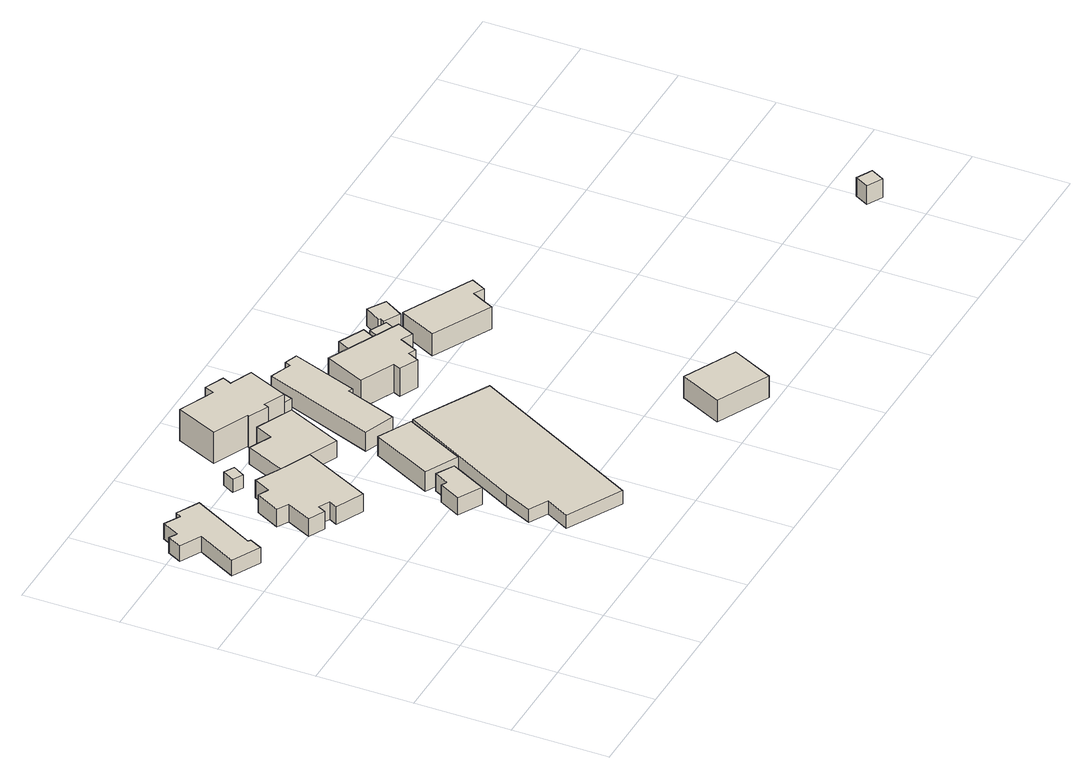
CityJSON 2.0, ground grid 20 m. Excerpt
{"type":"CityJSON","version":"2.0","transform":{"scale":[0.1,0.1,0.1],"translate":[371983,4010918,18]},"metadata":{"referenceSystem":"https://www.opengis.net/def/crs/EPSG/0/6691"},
"CityObjects":{
"building1":{"type":"Building","attributes":{"枝番":1,"利根川水系利根川洪水浸水想定区域（計画規模）.規模":"L1","利根川水系利根川洪水浸水想定区域（計画規模）.浸水ランク":"1","利根川水系利根川洪水浸水想定区域（計画規模）.浸水深":0.237,"利根川水系利根川洪水浸水想定区域（想定最大規模）.規模":"L2","利根川水系利根川洪水浸水想定区域（想定最大規模）.浸水ランク":"2","利根川水系利根川洪水浸水想定区域（想定最大規模）.浸水深":1.71,"usage":"411","measuredHeight":6.6,"BuildingDetails.prefecture":"10","BuildingDetails.city":"10207","BuildingDetails.surveyYear":2016},"geometry":[{"type":"Solid","lod":"1","boundaries":[[[[0,1,2,3,4,5,6,7,8,9,10,11]],[[10,12,13,11]],[[9,14,12,10]],[[8,15,14,9]],[[7,16,15,8]],[[6,17,16,7]],[[5,18,17,6]],[[4,19,18,5]],[[3,20,19,4]],[[2,21,20,3]],[[1,22,21,2]],[[0,23,22,1]],[[11,13,23,0]],[[12,14,15,16,17,18,19,20,21,22,23,13]]]]}]},
"building2":{"type":"Building","attributes":{"枝番":1,"利根川水系利根川洪水浸水想定区域（計画規模）.規模":"L1","利根川水系利根川洪水浸水想定区域（計画規模）.浸水ランク":"1","利根川水系利根川洪水浸水想定区域（計画規模）.浸水深":0.424,"利根川水系利根川洪水浸水想定区域（想定最大規模）.規模":"L2","利根川水系利根川洪水浸水想定区域（想定最大規模）.浸水ランク":"2","利根川水系利根川洪水浸水想定区域（想定最大規模）.浸水深":1.92,"usage":"411","measuredHeight":5,"BuildingDetails.prefecture":"10","BuildingDetails.city":"10207","BuildingDetails.surveyYear":2016},"geometry":[{"type":"Solid","lod":"1","boundaries":[[[[24,25,26,27,28,29,30,31,32,33,34,35,36]],[[35,37,38,36]],[[34,39,37,35]],[[33,40,39,34]],[[32,41,40,33]],[[31,42,41,32]],[[30,43,42,31]],[[29,44,43,30]],[[28,45,44,29]],[[27,46,45,28]],[[26,47,46,27]],[[25,48,47,26]],[[24,49,48,25]],[[36,38,49,24]],[[37,39,40,41,42,43,44,45,46,47,48,49,38]]]]}]},
"building3":{"type":"Building","attributes":{"枝番":1,"利根川水系利根川洪水浸水想定区域（計画規模）.規模":"L1","利根川水系利根川洪水浸水想定区域（計画規模）.浸水ランク":"1","利根川水系利根川洪水浸水想定区域（計画規模）.浸水深":0.124,"利根川水系利根川洪水浸水想定区域（想定最大規模）.規模":"L2","利根川水系利根川洪水浸水想定区域（想定最大規模）.浸水ランク":"2","利根川水系利根川洪水浸水想定区域（想定最大規模）.浸水深":1.61,"usage":"411","BuildingDetails.prefecture":"10","BuildingDetails.city":"10207","BuildingDetails.surveyYear":2016},"geometry":[{"type":"Solid","lod":"1","boundaries":[[[[50,51,52,53]],[[52,54,55,53]],[[51,56,54,52]],[[50,57,56,51]],[[53,55,57,50]],[[54,56,57,55]]]]}]},
"building4":{"type":"Building","attributes":{"枝番":1,"利根川水系利根川洪水浸水想定区域（計画規模）.規模":"L1","利根川水系利根川洪水浸水想定区域（計画規模）.浸水ランク":"1","利根川水系利根川洪水浸水想定区域（計画規模）.浸水深":0.196,"利根川水系利根川洪水浸水想定区域（想定最大規模）.規模":"L2","利根川水系利根川洪水浸水想定区域（想定最大規模）.浸水ランク":"2","利根川水系利根川洪水浸水想定区域（想定最大規模）.浸水深":1.72,"measuredHeight":4.3,"BuildingDetails.prefecture":"10","BuildingDetails.city":"10207"},"geometry":[{"type":"Solid","lod":"1","boundaries":[[[[58,59,60,61,62,63]],[[62,64,65,63]],[[61,66,64,62]],[[60,67,66,61]],[[59,68,67,60]],[[58,69,68,59]],[[63,65,69,58]],[[64,66,67,68,69,65]]]]}]},
"building5":{"type":"Building","attributes":{"枝番":1,"利根川水系利根川洪水浸水想定区域（計画規模）.規模":"L1","利根川水系利根川洪水浸水想定区域（計画規模）.浸水ランク":"1","利根川水系利根川洪水浸水想定区域（計画規模）.浸水深":0.142,"利根川水系利根川洪水浸水想定区域（想定最大規模）.規模":"L2","利根川水系利根川洪水浸水想定区域（想定最大規模）.浸水ランク":"2","利根川水系利根川洪水浸水想定区域（想定最大規模）.浸水深":1.72,"usage":"411","measuredHeight":5.2,"BuildingDetails.prefecture":"10","BuildingDetails.city":"10207","BuildingDetails.surveyYear":2016},"geometry":[{"type":"Solid","lod":"1","boundaries":[[[[70,71,72,73,74,75]],[[74,76,38,75]],[[73,77,76,74]],[[72,78,77,73]],[[71,79,78,72]],[[70,80,79,71]],[[75,38,80,70]],[[76,77,78,79,80,38]]]]}]},
"building6":{"type":"Building","attributes":{"枝番":1,"利根川水系利根川洪水浸水想定区域（計画規模）.規模":"L1","利根川水系利根川洪水浸水想定区域（計画規模）.浸水ランク":"1","利根川水系利根川洪水浸水想定区域（計画規模）.浸水深":0.296,"利根川水系利根川洪水浸水想定区域（想定最大規模）.規模":"L2","利根川水系利根川洪水浸水想定区域（想定最大規模）.浸水ランク":"2","利根川水系利根川洪水浸水想定区域（想定最大規模）.浸水深":1.82,"measuredHeight":4.7,"BuildingDetails.prefecture":"10","BuildingDetails.city":"10207"},"geometry":[{"type":"Solid","lod":"1","boundaries":[[[[81,82,83,84]],[[83,85,86,84]],[[82,87,85,83]],[[81,88,87,82]],[[84,86,88,81]],[[85,87,88,86]]]]}]},
"building7":{"type":"Building","attributes":{"枝番":1,"利根川水系利根川洪水浸水想定区域（計画規模）.規模":"L1","利根川水系利根川洪水浸水想定区域（計画規模）.浸水ランク":"1","利根川水系利根川洪水浸水想定区域（計画規模）.浸水深":0.324,"利根川水系利根川洪水浸水想定区域（想定最大規模）.規模":"L2","利根川水系利根川洪水浸水想定区域（想定最大規模）.浸水ランク":"2","利根川水系利根川洪水浸水想定区域（想定最大規模）.浸水深":1.82,"BuildingDetails.prefecture":"10","BuildingDetails.city":"10207"},"geometry":[{"type":"Solid","lod":"1","boundaries":[[[[89,90,91,92,93,94,95]],[[94,96,97,95]],[[93,98,96,94]],[[92,99,98,93]],[[91,100,99,92]],[[90,101,100,91]],[[89,102,101,90]],[[95,97,102,89]],[[96,98,99,100,101,102,97]]]]}]},
"building8":{"type":"Building","attributes":{"枝番":1,"利根川水系渡良瀬川洪水浸水想定区域（計画規模）.規模":"L1","利根川水系渡良瀬川洪水浸水想定区域（計画規模）.継続時間":57,"利根川水系渡良瀬川洪水浸水想定区域（想定最大規模）.規模":"L2","利根川水系渡良瀬川洪水浸水想定区域（想定最大規模）.継続時間":266.6,"利根川水系利根川洪水浸水想定区域（計画規模）.規模":"L1","利根川水系利根川洪水浸水想定区域（計画規模）.浸水ランク":"1","利根川水系利根川洪水浸水想定区域（計画規模）.浸水深":0.082,"利根川水系利根川洪水浸水想定区域（想定最大規模）.規模":"L2","利根川水系利根川洪水浸水想定区域（想定最大規模）.浸水ランク":"2","利根川水系利根川洪水浸水想定区域（想定最大規模）.浸水深":1.62,"measuredHeight":8.8,"BuildingDetails.prefecture":"10","BuildingDetails.city":"10207"},"geometry":[{"type":"Solid","lod":"1","boundaries":[[[[103,104,105,106,107,108,109,110,111,112,113,114]],[[113,115,116,114]],[[112,117,115,113]],[[111,118,117,112]],[[110,119,118,111]],[[109,120,119,110]],[[108,121,120,109]],[[107,122,121,108]],[[106,123,122,107]],[[105,124,123,106]],[[104,125,124,105]],[[103,126,125,104]],[[114,116,126,103]],[[115,117,118,119,120,121,122,123,124,125,126,116]]]]}]},
"building9":{"type":"Building","attributes":{"枝番":1,"利根川水系渡良瀬川洪水浸水想定区域（計画規模）.規模":"L1","利根川水系渡良瀬川洪水浸水想定区域（計画規模）.継続時間":57,"利根川水系渡良瀬川洪水浸水想定区域（想定最大規模）.規模":"L2","利根川水系渡良瀬川洪水浸水想定区域（想定最大規模）.継続時間":266.6,"利根川水系利根川洪水浸水想定区域（計画規模）.規模":"L1","利根川水系利根川洪水浸水想定区域（計画規模）.浸水ランク":"1","利根川水系利根川洪水浸水想定区域（計画規模）.浸水深":0.142,"利根川水系利根川洪水浸水想定区域（想定最大規模）.規模":"L2","利根川水系利根川洪水浸水想定区域（想定最大規模）.浸水ランク":"2","利根川水系利根川洪水浸水想定区域（想定最大規模）.浸水深":1.72,"usage":"411","measuredHeight":5,"BuildingDetails.prefecture":"10","BuildingDetails.city":"10207","BuildingDetails.surveyYear":2016},"geometry":[{"type":"Solid","lod":"1","boundaries":[[[[127,128,129,130,131,132,133,134]],[[133,135,136,134]],[[132,137,135,133]],[[131,138,137,132]],[[130,139,138,131]],[[129,140,139,130]],[[128,141,140,129]],[[127,142,141,128]],[[134,136,142,127]],[[135,137,138,139,140,141,142,136]]]]}]},
"building10":{"type":"Building","attributes":{"枝番":1,"利根川水系渡良瀬川洪水浸水想定区域（計画規模）.規模":"L1","利根川水系渡良瀬川洪水浸水想定区域（計画規模）.継続時間":57,"利根川水系渡良瀬川洪水浸水想定区域（想定最大規模）.規模":"L2","利根川水系渡良瀬川洪水浸水想定区域（想定最大規模）.継続時間":266.6,"利根川水系利根川洪水浸水想定区域（計画規模）.規模":"L1","利根川水系利根川洪水浸水想定区域（計画規模）.浸水ランク":"1","利根川水系利根川洪水浸水想定区域（計画規模）.浸水深":0.243,"利根川水系利根川洪水浸水想定区域（想定最大規模）.規模":"L2","利根川水系利根川洪水浸水想定区域（想定最大規模）.浸水ランク":"2","利根川水系利根川洪水浸水想定区域（想定最大規模）.浸水深":1.82,"BuildingDetails.prefecture":"10","BuildingDetails.city":"10207"},"geometry":[{"type":"Solid","lod":"1","boundaries":[[[[143,144,145,146]],[[145,147,148,146]],[[144,149,147,145]],[[143,150,149,144]],[[146,148,150,143]],[[147,149,150,148]]]]}]},
"building11":{"type":"Building","attributes":{"枝番":1,"利根川水系渡良瀬川洪水浸水想定区域（計画規模）.規模":"L1","利根川水系渡良瀬川洪水浸水想定区域（計画規模）.継続時間":56.9,"利根川水系渡良瀬川洪水浸水想定区域（想定最大規模）.規模":"L2","利根川水系渡良瀬川洪水浸水想定区域（想定最大規模）.継続時間":266.6,"利根川水系利根川洪水浸水想定区域（計画規模）.規模":"L1","利根川水系利根川洪水浸水想定区域（計画規模）.浸水ランク":"1","利根川水系利根川洪水浸水想定区域（計画規模）.浸水深":0.001,"利根川水系利根川洪水浸水想定区域（想定最大規模）.規模":"L2","利根川水系利根川洪水浸水想定区域（想定最大規模）.浸水ランク":"2","利根川水系利根川洪水浸水想定区域（想定最大規模）.浸水深":1.62,"usage":"411","measuredHeight":7.1,"BuildingDetails.prefecture":"10","BuildingDetails.city":"10207","BuildingDetails.surveyYear":2016},"geometry":[{"type":"Solid","lod":"1","boundaries":[[[[151,152,153,154,155,156,157,158,159,160]],[[159,161,162,160]],[[158,163,161,159]],[[157,164,163,158]],[[156,165,164,157]],[[155,166,165,156]],[[154,167,166,155]],[[153,168,167,154]],[[152,169,168,153]],[[151,170,169,152]],[[160,162,170,151]],[[161,163,164,165,166,167,168,169,170,162]]]]}]},
"building12":{"type":"Building","attributes":{"枝番":1,"利根川水系利根川洪水浸水想定区域（計画規模）.規模":"L1","利根川水系利根川洪水浸水想定区域（計画規模）.浸水ランク":"1","利根川水系利根川洪水浸水想定区域（計画規模）.浸水深":0.15,"利根川水系利根川洪水浸水想定区域（想定最大規模）.規模":"L2","利根川水系利根川洪水浸水想定区域（想定最大規模）.浸水ランク":"2","利根川水系利根川洪水浸水想定区域（想定最大規模）.浸水深":1.22,"usage":"411","measuredHeight":6.9,"BuildingDetails.prefecture":"10","BuildingDetails.city":"10207","BuildingDetails.surveyYear":2016},"geometry":[{"type":"Solid","lod":"1","boundaries":[[[[171,172,173,174]],[[173,175,176,174]],[[172,177,175,173]],[[171,178,177,172]],[[174,176,178,171]],[[175,177,178,176]]]]}]},
"building13":{"type":"Building","attributes":{"枝番":1,"利根川水系渡良瀬川洪水浸水想定区域（計画規模）.規模":"L1","利根川水系渡良瀬川洪水浸水想定区域（計画規模）.継続時間":56.9,"利根川水系渡良瀬川洪水浸水想定区域（想定最大規模）.規模":"L2","利根川水系渡良瀬川洪水浸水想定区域（想定最大規模）.継続時間":266.6,"利根川水系利根川洪水浸水想定区域（計画規模）.規模":"L1","利根川水系利根川洪水浸水想定区域（計画規模）.浸水ランク":"1","利根川水系利根川洪水浸水想定区域（計画規模）.浸水深":0.001,"利根川水系利根川洪水浸水想定区域（想定最大規模）.規模":"L2","利根川水系利根川洪水浸水想定区域（想定最大規模）.浸水ランク":"2","利根川水系利根川洪水浸水想定区域（想定最大規模）.浸水深":1.62,"usage":"411","measuredHeight":3.9,"BuildingDetails.prefecture":"10","BuildingDetails.city":"10207","BuildingDetails.surveyYear":2016},"geometry":[{"type":"Solid","lod":"1","boundaries":[[[[179,180,181,182]],[[181,183,184,182]],[[180,185,183,181]],[[179,186,185,180]],[[182,184,186,179]],[[183,185,186,184]]]]}]},
"building14":{"type":"Building","attributes":{"枝番":1,"利根川水系渡良瀬川洪水浸水想定区域（計画規模）.規模":"L1","利根川水系渡良瀬川洪水浸水想定区域（計画規模）.継続時間":56.9,"利根川水系渡良瀬川洪水浸水想定区域（想定最大規模）.規模":"L2","利根川水系渡良瀬川洪水浸水想定区域（想定最大規模）.継続時間":266.6,"利根川水系利根川洪水浸水想定区域（計画規模）.規模":"L1","利根川水系利根川洪水浸水想定区域（計画規模）.浸水ランク":"1","利根川水系利根川洪水浸水想定区域（計画規模）.浸水深":0.001,"利根川水系利根川洪水浸水想定区域（想定最大規模）.規模":"L2","利根川水系利根川洪水浸水想定区域（想定最大規模）.浸水ランク":"2","利根川水系利根川洪水浸水想定区域（想定最大規模）.浸水深":1.62,"measuredHeight":3.2,"BuildingDetails.prefecture":"10","BuildingDetails.city":"10207"},"geometry":[{"type":"Solid","lod":"1","boundaries":[[[[187,188,189,190]],[[189,191,192,190]],[[188,193,191,189]],[[187,194,193,188]],[[190,192,194,187]],[[191,193,194,192]]]]}]},
"building15":{"type":"Building","attributes":{"枝番":1,"利根川水系渡良瀬川洪水浸水想定区域（計画規模）.規模":"L1","利根川水系渡良瀬川洪水浸水想定区域（計画規模）.継続時間":56.9,"利根川水系渡良瀬川洪水浸水想定区域（想定最大規模）.規模":"L2","利根川水系渡良瀬川洪水浸水想定区域（想定最大規模）.浸水ランク":"1","利根川水系渡良瀬川洪水浸水想定区域（想定最大規模）.浸水深":0.08,"利根川水系渡良瀬川洪水浸水想定区域（想定最大規模）.継続時間":266.6,"利根川水系利根川洪水浸水想定区域（計画規模）.規模":"L1","利根川水系利根川洪水浸水想定区域（計画規模）.浸水ランク":"1","利根川水系利根川洪水浸水想定区域（計画規模）.浸水深":0.187,"利根川水系利根川洪水浸水想定区域（想定最大規模）.規模":"L2","利根川水系利根川洪水浸水想定区域（想定最大規模）.浸水ランク":"2","利根川水系利根川洪水浸水想定区域（想定最大規模）.浸水深":1.82,"measuredHeight":10.5,"BuildingDetails.prefecture":"10","BuildingDetails.city":"10207"},"geometry":[{"type":"Solid","lod":"1","boundaries":[[[[195,196,197,198,199,200]],[[199,201,202,200]],[[198,203,201,199]],[[197,204,203,198]],[[196,205,204,197]],[[195,206,205,196]],[[200,202,206,195]],[[201,203,204,205,206,202]]]]}]},
"building16":{"type":"Building","attributes":{"枝番":1,"利根川水系渡良瀬川洪水浸水想定区域（計画規模）.規模":"L1","利根川水系渡良瀬川洪水浸水想定区域（計画規模）.継続時間":56.9,"利根川水系渡良瀬川洪水浸水想定区域（想定最大規模）.規模":"L2","利根川水系渡良瀬川洪水浸水想定区域（想定最大規模）.継続時間":266.6,"利根川水系利根川洪水浸水想定区域（計画規模）.規模":"L1","利根川水系利根川洪水浸水想定区域（計画規模）.浸水ランク":"1","利根川水系利根川洪水浸水想定区域（計画規模）.浸水深":0.187,"利根川水系利根川洪水浸水想定区域（想定最大規模）.規模":"L2","利根川水系利根川洪水浸水想定区域（想定最大規模）.浸水ランク":"2","利根川水系利根川洪水浸水想定区域（想定最大規模）.浸水深":1.62,"usage":"411","measuredHeight":6.2,"BuildingDetails.prefecture":"10","BuildingDetails.city":"10207","BuildingDetails.surveyYear":2016},"geometry":[{"type":"Solid","lod":"1","boundaries":[[[[207,208,209,210,211,212]],[[211,213,214,212]],[[210,215,213,211]],[[209,216,215,210]],[[208,217,216,209]],[[207,218,217,208]],[[212,214,218,207]],[[213,215,216,217,218,214]]]]}]},
"building17":{"type":"Building","attributes":{"枝番":1,"利根川水系渡良瀬川洪水浸水想定区域（計画規模）.規模":"L1","利根川水系渡良瀬川洪水浸水想定区域（計画規模）.継続時間":56.9,"利根川水系渡良瀬川洪水浸水想定区域（想定最大規模）.規模":"L2","利根川水系渡良瀬川洪水浸水想定区域（想定最大規模）.継続時間":266.5,"利根川水系利根川洪水浸水想定区域（計画規模）.規模":"L1","利根川水系利根川洪水浸水想定区域（計画規模）.浸水ランク":"1","利根川水系利根川洪水浸水想定区域（計画規模）.浸水深":0.075,"利根川水系利根川洪水浸水想定区域（想定最大規模）.規模":"L2","利根川水系利根川洪水浸水想定区域（想定最大規模）.浸水ランク":"2","利根川水系利根川洪水浸水想定区域（想定最大規模）.浸水深":1.62,"measuredHeight":4.8,"BuildingDetails.prefecture":"10","BuildingDetails.city":"10207"},"geometry":[{"type":"Solid","lod":"1","boundaries":[[[[219,220,221,222]],[[221,223,224,222]],[[220,225,223,221]],[[219,226,225,220]],[[222,224,226,219]],[[223,225,226,224]]]]}]}
},
"vertices":[
[8,669,15],[52,752,15],[8,775,15],[24,805,15],[40,796,15],[60,832,15],[93,814,15],[100,826,15],[147,801,15],[76,668,15],[81,665,15],[67,638,15],[81,665,50],[67,638,50],[76,668,50],[147,801,50],[100,826,50],[93,814,50],[60,832,50],[40,796,50],[24,805,50],[8,775,50],[52,752,50],[8,669,50],
[367,679,14],[296,536,14],[238,564,14],[247,581,14],[224,593,14],[216,577,14],[182,594,14],[208,647,14],[184,660,14],[211,711,14],[232,700,14],[251,735,14],[303,708,14],[251,735,54],[303,708,54],[232,700,54],[211,711,54],[184,660,54],[208,647,54],[182,594,54],[216,577,54],[224,593,54],[247,581,54],[238,564,54],[296,536,54],[367,679,54],
[245,779,16],[259,804,16],[281,792,16],[266,767,16],[281,792,46],[266,767,46],[259,804,46],[245,779,46],
[359,373,15],[383,418,15],[395,412,15],[411,442,15],[448,422,15],[408,346,15],[448,422,54],[408,346,54],[411,442,54],[395,412,54],[383,418,54],[359,373,54],
[339,789,16],[386,767,16],[403,804,16],[480,769,16],[427,652,16],[303,708,16],[427,652,54],[480,769,54],[403,804,54],[386,767,54],[339,789,54],
[401,459,15],[466,586,15],[535,551,15],[470,424,15],[535,551,59],[470,424,59],[466,586,59],[401,459,59],
[406,173,15],[433,223,15],[394,244,15],[422,303,15],[559,559,15],[716,475,15],[521,112,15],[716,475,45],[521,112,45],[559,559,45],[422,303,45],[394,244,45],[433,223,45],[406,173,45],
[434,803,15],[430,793,15],[387,813,15],[389,816,15],[314,850,15],[353,938,15],[428,905,15],[436,925,15],[477,907,15],[468,888,15],[515,868,15],[478,783,15],[515,868,86],[478,783,86],[468,888,86],[477,907,86],[436,925,86],[428,905,86],[353,938,86],[314,850,86],[389,816,86],[387,813,86],[430,793,86],[434,803,86],
[469,612,15],[556,846,15],[601,829,15],[605,841,15],[633,831,15],[583,693,15],[574,696,15],[534,588,15],[574,696,58],[534,588,58],[583,693,58],[633,831,58],[605,841,58],[601,829,58],[556,846,58],[469,612,58],
[505,795,16],[522,844,16],[540,838,16],[522,788,16],[540,838,46],[522,788,46],[522,844,46],[505,795,46],
[651,629,16],[658,644,16],[586,678,16],[625,762,16],[778,690,16],[760,653,16],[735,665,16],[717,627,16],[702,634,16],[690,610,16],[702,634,79],[690,610,79],[717,627,79],[735,665,79],[760,653,79],[778,690,79],[625,762,79],[586,678,79],[658,644,79],[651,629,79],
[826,63,17],[869,151,17],[980,97,17],[937,9,17],[980,97,66],[937,9,66],[869,151,66],[826,63,66],
[694,743,15],[714,783,15],[768,757,15],[748,717,15],[768,757,52],[748,717,52],[714,783,52],[694,743,52],
[761,711,14],[780,751,14],[817,734,14],[797,693,14],[817,734,44],[797,693,44],[780,751,44],[761,711,44],
[811,738,11],[816,745,11],[812,748,11],[833,782,11],[870,759,11],[845,718,11],[870,759,49],[845,718,49],[833,782,49],[812,748,49],[816,745,49],[811,738,49],
[797,631,12],[836,709,12],[983,636,12],[967,605,12],[945,616,12],[921,568,12],[945,616,62],[921,568,62],[967,605,62],[983,636,62],[836,709,62],[797,631,62],
[1581,112,4],[1597,141,4],[1630,124,4],[1614,95,4],[1630,124,46],[1614,95,46],[1597,141,46],[1581,112,46]
]}
